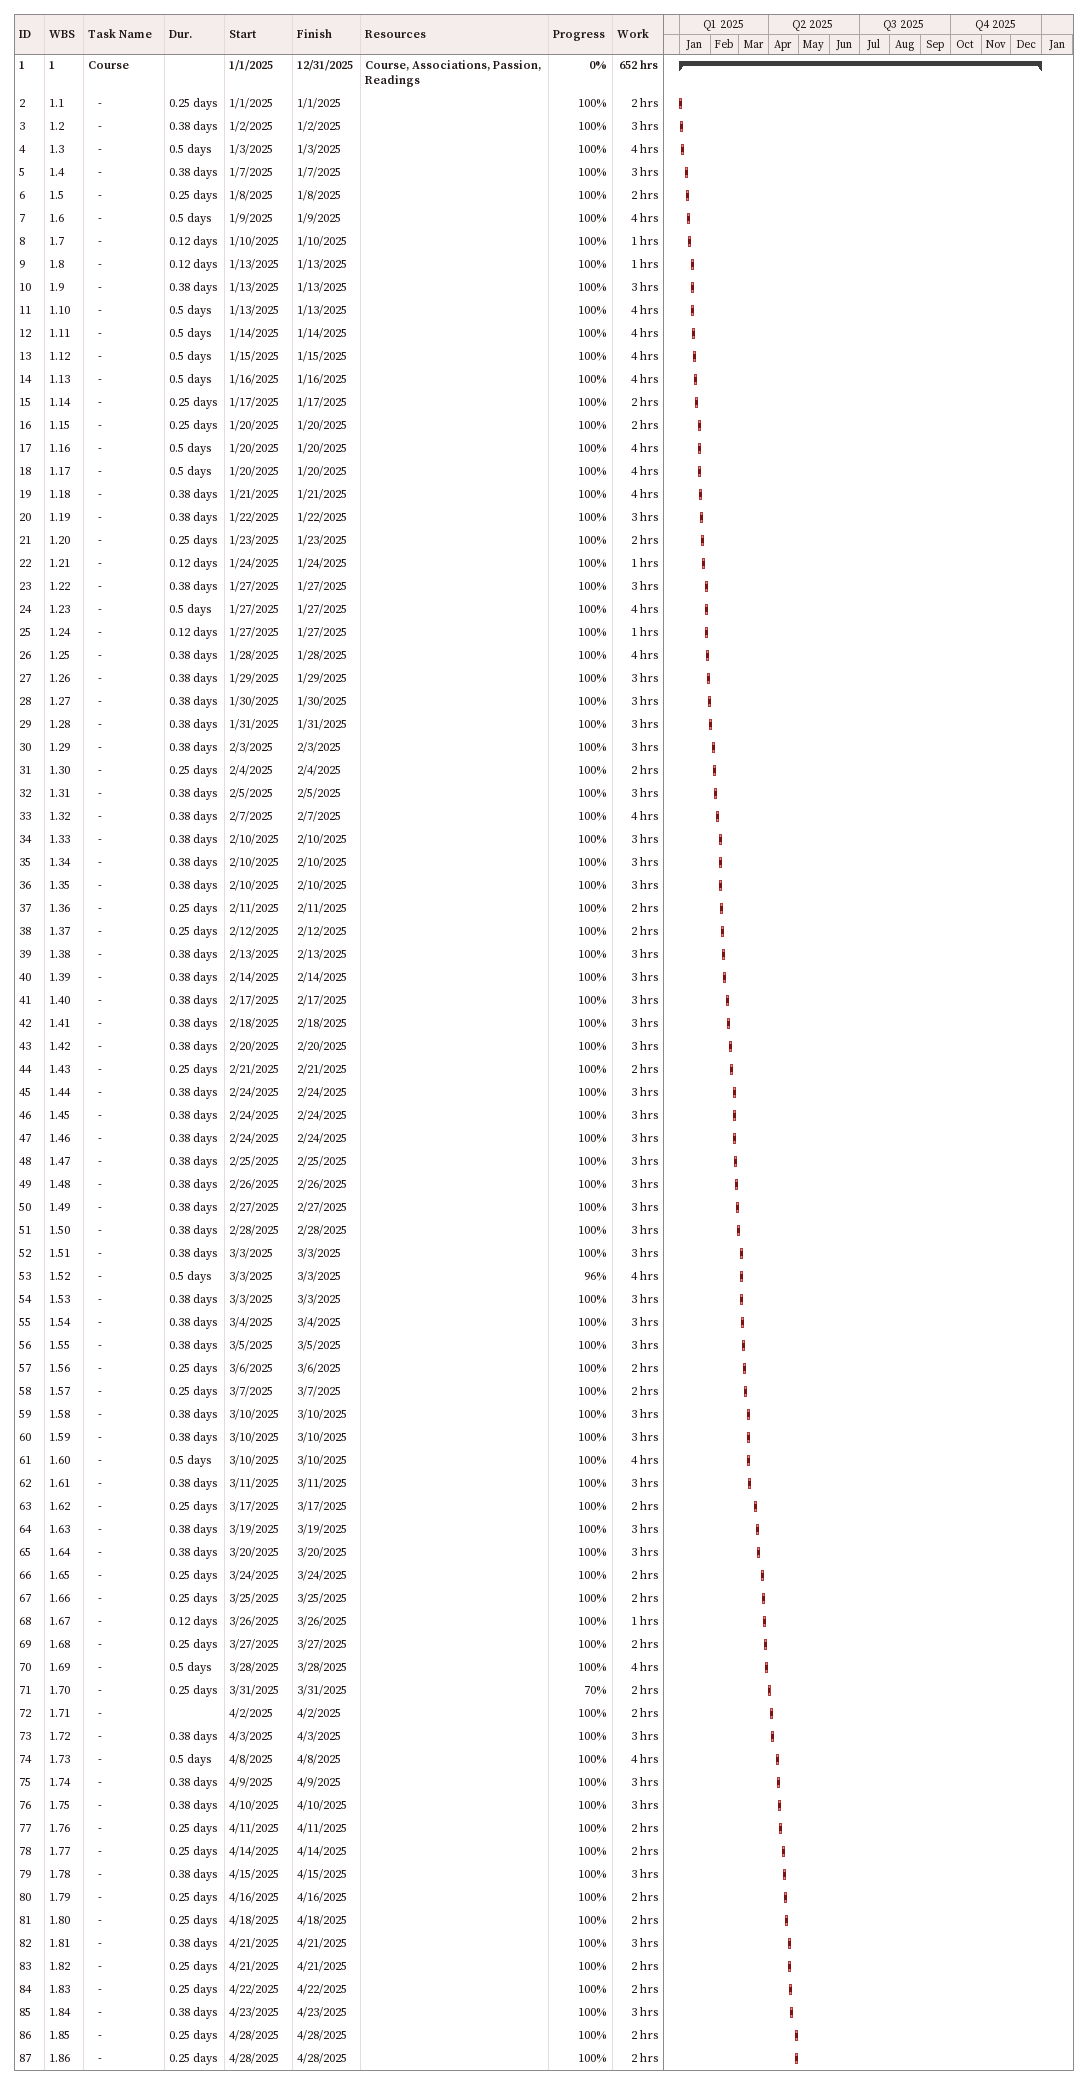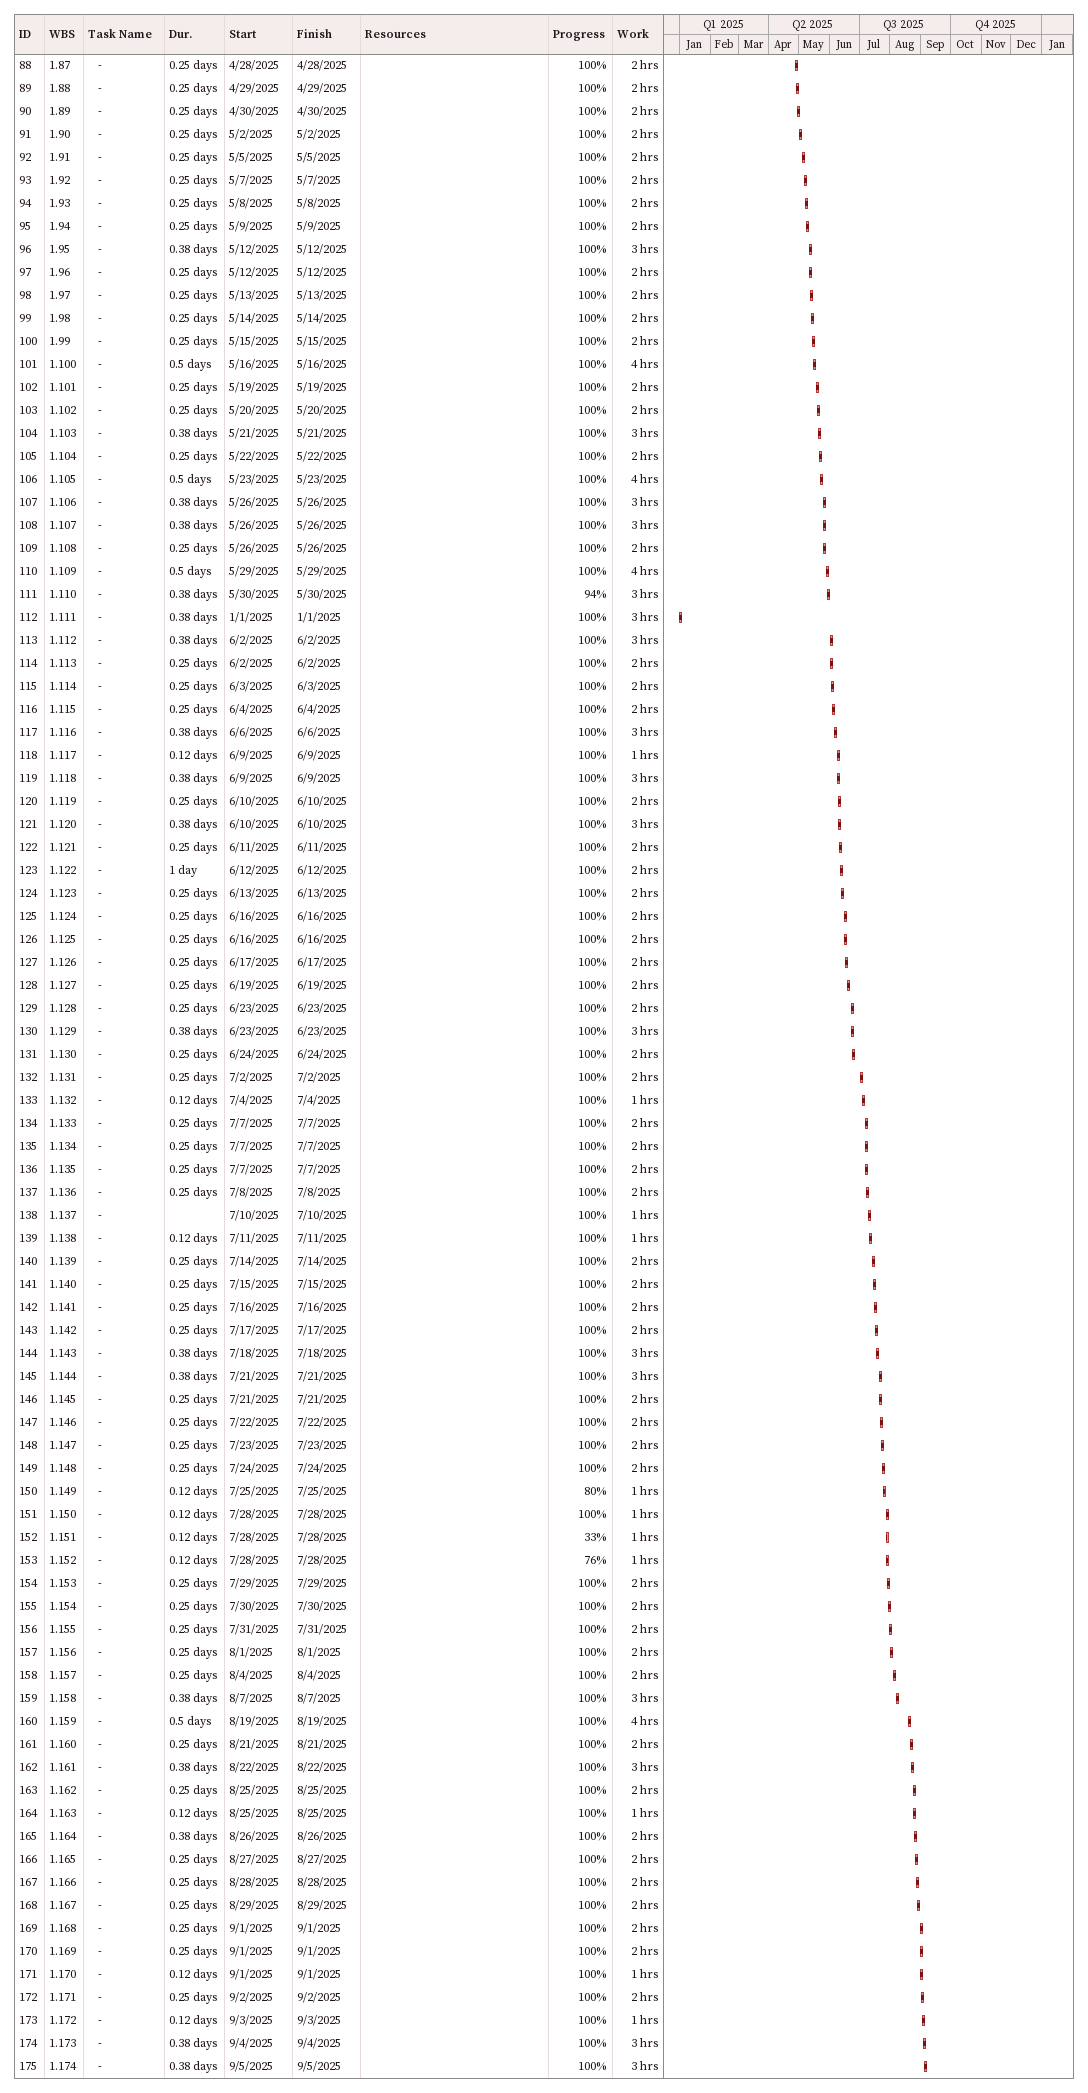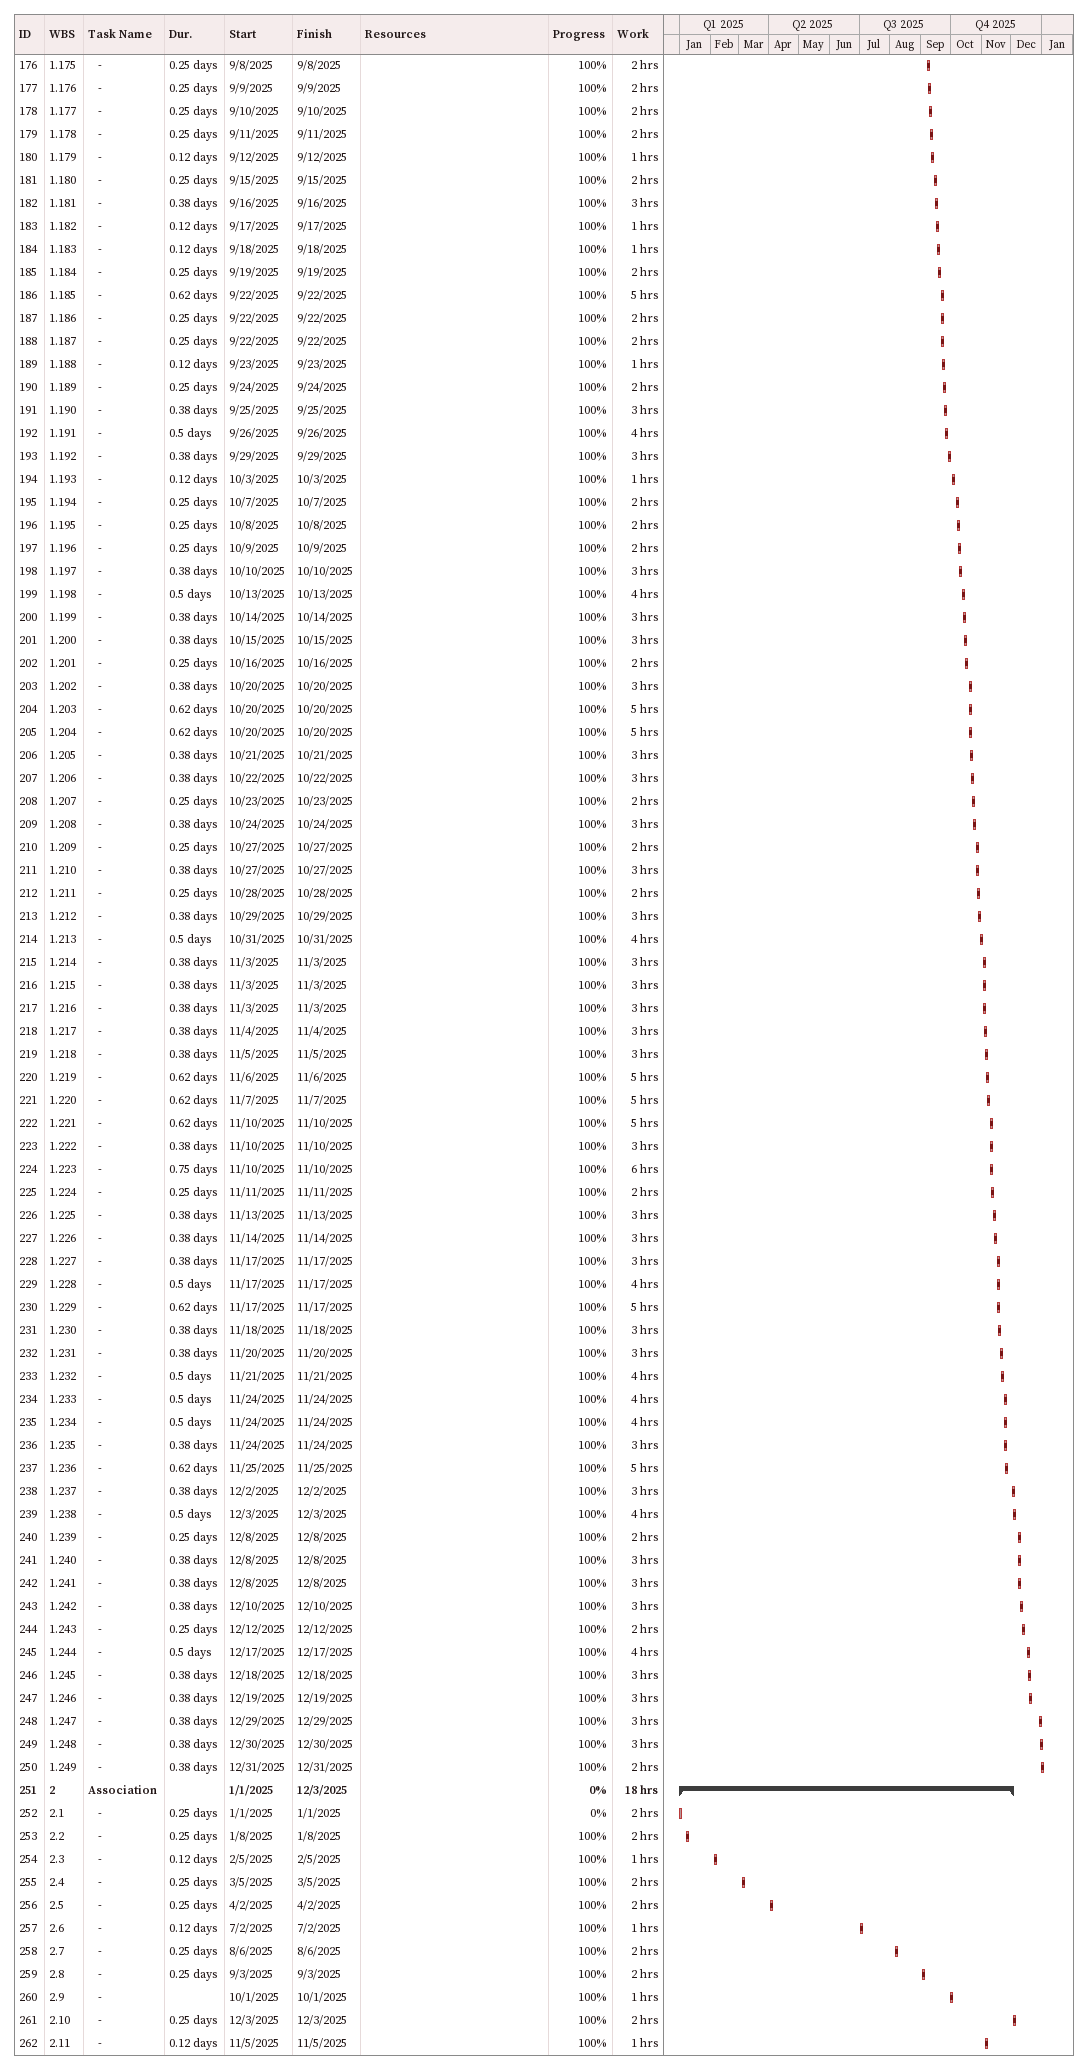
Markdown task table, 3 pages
| ID | WBS | Task | Duration | Start | Finish | Resources | % complete | Work (h) |
|---|---|---|---|---|---|---|---|---|
| 1 | 1 | **Course** |  | 2025-01-01 | 2025-12-31 | Course, Associations, Passion, Readings | 0 | 652 |
| 2 | 1.1 | - | 0.25d | 2025-01-01 | 2025-01-01 |  | 100 | 2 |
| 3 | 1.2 | - | 0.38d | 2025-01-02 | 2025-01-02 |  | 100 | 3 |
| 4 | 1.3 | - | 0.5d | 2025-01-03 | 2025-01-03 |  | 100 | 4 |
| 5 | 1.4 | - | 0.38d | 2025-01-07 | 2025-01-07 |  | 100 | 3 |
| 6 | 1.5 | - | 0.25d | 2025-01-08 | 2025-01-08 |  | 100 | 2 |
| 7 | 1.6 | - | 0.5d | 2025-01-09 | 2025-01-09 |  | 100 | 4 |
| 8 | 1.7 | - | 0.12d | 2025-01-10 | 2025-01-10 |  | 100 | 1 |
| 9 | 1.8 | - | 0.12d | 2025-01-13 | 2025-01-13 |  | 100 | 1 |
| 10 | 1.9 | - | 0.38d | 2025-01-13 | 2025-01-13 |  | 100 | 3 |
| 11 | 1.10 | - | 0.5d | 2025-01-13 | 2025-01-13 |  | 100 | 4 |
| 12 | 1.11 | - | 0.5d | 2025-01-14 | 2025-01-14 |  | 100 | 4 |
| 13 | 1.12 | - | 0.5d | 2025-01-15 | 2025-01-15 |  | 100 | 4 |
| 14 | 1.13 | - | 0.5d | 2025-01-16 | 2025-01-16 |  | 100 | 4 |
| 15 | 1.14 | - | 0.25d | 2025-01-17 | 2025-01-17 |  | 100 | 2 |
| 16 | 1.15 | - | 0.25d | 2025-01-20 | 2025-01-20 |  | 100 | 2 |
| 17 | 1.16 | - | 0.5d | 2025-01-20 | 2025-01-20 |  | 100 | 4 |
| 18 | 1.17 | - | 0.5d | 2025-01-20 | 2025-01-20 |  | 100 | 4 |
| 19 | 1.18 | - | 0.38d | 2025-01-21 | 2025-01-21 |  | 100 | 4 |
| 20 | 1.19 | - | 0.38d | 2025-01-22 | 2025-01-22 |  | 100 | 3 |
| 21 | 1.20 | - | 0.25d | 2025-01-23 | 2025-01-23 |  | 100 | 2 |
| 22 | 1.21 | - | 0.12d | 2025-01-24 | 2025-01-24 |  | 100 | 1 |
| 23 | 1.22 | - | 0.38d | 2025-01-27 | 2025-01-27 |  | 100 | 3 |
| 24 | 1.23 | - | 0.5d | 2025-01-27 | 2025-01-27 |  | 100 | 4 |
| 25 | 1.24 | - | 0.12d | 2025-01-27 | 2025-01-27 |  | 100 | 1 |
| 26 | 1.25 | - | 0.38d | 2025-01-28 | 2025-01-28 |  | 100 | 4 |
| 27 | 1.26 | - | 0.38d | 2025-01-29 | 2025-01-29 |  | 100 | 3 |
| 28 | 1.27 | - | 0.38d | 2025-01-30 | 2025-01-30 |  | 100 | 3 |
| 29 | 1.28 | - | 0.38d | 2025-01-31 | 2025-01-31 |  | 100 | 3 |
| 30 | 1.29 | - | 0.38d | 2025-02-03 | 2025-02-03 |  | 100 | 3 |
| 31 | 1.30 | - | 0.25d | 2025-02-04 | 2025-02-04 |  | 100 | 2 |
| 32 | 1.31 | - | 0.38d | 2025-02-05 | 2025-02-05 |  | 100 | 3 |
| 33 | 1.32 | - | 0.38d | 2025-02-07 | 2025-02-07 |  | 100 | 4 |
| 34 | 1.33 | - | 0.38d | 2025-02-10 | 2025-02-10 |  | 100 | 3 |
| 35 | 1.34 | - | 0.38d | 2025-02-10 | 2025-02-10 |  | 100 | 3 |
| 36 | 1.35 | - | 0.38d | 2025-02-10 | 2025-02-10 |  | 100 | 3 |
| 37 | 1.36 | - | 0.25d | 2025-02-11 | 2025-02-11 |  | 100 | 2 |
| 38 | 1.37 | - | 0.25d | 2025-02-12 | 2025-02-12 |  | 100 | 2 |
| 39 | 1.38 | - | 0.38d | 2025-02-13 | 2025-02-13 |  | 100 | 3 |
| 40 | 1.39 | - | 0.38d | 2025-02-14 | 2025-02-14 |  | 100 | 3 |
| 41 | 1.40 | - | 0.38d | 2025-02-17 | 2025-02-17 |  | 100 | 3 |
| 42 | 1.41 | - | 0.38d | 2025-02-18 | 2025-02-18 |  | 100 | 3 |
| 43 | 1.42 | - | 0.38d | 2025-02-20 | 2025-02-20 |  | 100 | 3 |
| 44 | 1.43 | - | 0.25d | 2025-02-21 | 2025-02-21 |  | 100 | 2 |
| 45 | 1.44 | - | 0.38d | 2025-02-24 | 2025-02-24 |  | 100 | 3 |
| 46 | 1.45 | - | 0.38d | 2025-02-24 | 2025-02-24 |  | 100 | 3 |
| 47 | 1.46 | - | 0.38d | 2025-02-24 | 2025-02-24 |  | 100 | 3 |
| 48 | 1.47 | - | 0.38d | 2025-02-25 | 2025-02-25 |  | 100 | 3 |
| 49 | 1.48 | - | 0.38d | 2025-02-26 | 2025-02-26 |  | 100 | 3 |
| 50 | 1.49 | - | 0.38d | 2025-02-27 | 2025-02-27 |  | 100 | 3 |
| 51 | 1.50 | - | 0.38d | 2025-02-28 | 2025-02-28 |  | 100 | 3 |
| 52 | 1.51 | - | 0.38d | 2025-03-03 | 2025-03-03 |  | 100 | 3 |
| 53 | 1.52 | - | 0.5d | 2025-03-03 | 2025-03-03 |  | 96 | 4 |
| 54 | 1.53 | - | 0.38d | 2025-03-03 | 2025-03-03 |  | 100 | 3 |
| 55 | 1.54 | - | 0.38d | 2025-03-04 | 2025-03-04 |  | 100 | 3 |
| 56 | 1.55 | - | 0.38d | 2025-03-05 | 2025-03-05 |  | 100 | 3 |
| 57 | 1.56 | - | 0.25d | 2025-03-06 | 2025-03-06 |  | 100 | 2 |
| 58 | 1.57 | - | 0.25d | 2025-03-07 | 2025-03-07 |  | 100 | 2 |
| 59 | 1.58 | - | 0.38d | 2025-03-10 | 2025-03-10 |  | 100 | 3 |
| 60 | 1.59 | - | 0.38d | 2025-03-10 | 2025-03-10 |  | 100 | 3 |
| 61 | 1.60 | - | 0.5d | 2025-03-10 | 2025-03-10 |  | 100 | 4 |
| 62 | 1.61 | - | 0.38d | 2025-03-11 | 2025-03-11 |  | 100 | 3 |
| 63 | 1.62 | - | 0.25d | 2025-03-17 | 2025-03-17 |  | 100 | 2 |
| 64 | 1.63 | - | 0.38d | 2025-03-19 | 2025-03-19 |  | 100 | 3 |
| 65 | 1.64 | - | 0.38d | 2025-03-20 | 2025-03-20 |  | 100 | 3 |
| 66 | 1.65 | - | 0.25d | 2025-03-24 | 2025-03-24 |  | 100 | 2 |
| 67 | 1.66 | - | 0.25d | 2025-03-25 | 2025-03-25 |  | 100 | 2 |
| 68 | 1.67 | - | 0.12d | 2025-03-26 | 2025-03-26 |  | 100 | 1 |
| 69 | 1.68 | - | 0.25d | 2025-03-27 | 2025-03-27 |  | 100 | 2 |
| 70 | 1.69 | - | 0.5d | 2025-03-28 | 2025-03-28 |  | 100 | 4 |
| 71 | 1.70 | - | 0.25d | 2025-03-31 | 2025-03-31 |  | 70 | 2 |
| 72 | 1.71 | - |  | 2025-04-02 | 2025-04-02 |  | 100 | 2 |
| 73 | 1.72 | - | 0.38d | 2025-04-03 | 2025-04-03 |  | 100 | 3 |
| 74 | 1.73 | - | 0.5d | 2025-04-08 | 2025-04-08 |  | 100 | 4 |
| 75 | 1.74 | - | 0.38d | 2025-04-09 | 2025-04-09 |  | 100 | 3 |
| 76 | 1.75 | - | 0.38d | 2025-04-10 | 2025-04-10 |  | 100 | 3 |
| 77 | 1.76 | - | 0.25d | 2025-04-11 | 2025-04-11 |  | 100 | 2 |
| 78 | 1.77 | - | 0.25d | 2025-04-14 | 2025-04-14 |  | 100 | 2 |
| 79 | 1.78 | - | 0.38d | 2025-04-15 | 2025-04-15 |  | 100 | 3 |
| 80 | 1.79 | - | 0.25d | 2025-04-16 | 2025-04-16 |  | 100 | 2 |
| 81 | 1.80 | - | 0.25d | 2025-04-18 | 2025-04-18 |  | 100 | 2 |
| 82 | 1.81 | - | 0.38d | 2025-04-21 | 2025-04-21 |  | 100 | 3 |
| 83 | 1.82 | - | 0.25d | 2025-04-21 | 2025-04-21 |  | 100 | 2 |
| 84 | 1.83 | - | 0.25d | 2025-04-22 | 2025-04-22 |  | 100 | 2 |
| 85 | 1.84 | - | 0.38d | 2025-04-23 | 2025-04-23 |  | 100 | 3 |
| 86 | 1.85 | - | 0.25d | 2025-04-28 | 2025-04-28 |  | 100 | 2 |
| 87 | 1.86 | - | 0.25d | 2025-04-28 | 2025-04-28 |  | 100 | 2 |
| 88 | 1.87 | - | 0.25d | 2025-04-28 | 2025-04-28 |  | 100 | 2 |
| 89 | 1.88 | - | 0.25d | 2025-04-29 | 2025-04-29 |  | 100 | 2 |
| 90 | 1.89 | - | 0.25d | 2025-04-30 | 2025-04-30 |  | 100 | 2 |
| 91 | 1.90 | - | 0.25d | 2025-05-02 | 2025-05-02 |  | 100 | 2 |
| 92 | 1.91 | - | 0.25d | 2025-05-05 | 2025-05-05 |  | 100 | 2 |
| 93 | 1.92 | - | 0.25d | 2025-05-07 | 2025-05-07 |  | 100 | 2 |
| 94 | 1.93 | - | 0.25d | 2025-05-08 | 2025-05-08 |  | 100 | 2 |
| 95 | 1.94 | - | 0.25d | 2025-05-09 | 2025-05-09 |  | 100 | 2 |
| 96 | 1.95 | - | 0.38d | 2025-05-12 | 2025-05-12 |  | 100 | 3 |
| 97 | 1.96 | - | 0.25d | 2025-05-12 | 2025-05-12 |  | 100 | 2 |
| 98 | 1.97 | - | 0.25d | 2025-05-13 | 2025-05-13 |  | 100 | 2 |
| 99 | 1.98 | - | 0.25d | 2025-05-14 | 2025-05-14 |  | 100 | 2 |
| 100 | 1.99 | - | 0.25d | 2025-05-15 | 2025-05-15 |  | 100 | 2 |
| 101 | 1.100 | - | 0.5d | 2025-05-16 | 2025-05-16 |  | 100 | 4 |
| 102 | 1.101 | - | 0.25d | 2025-05-19 | 2025-05-19 |  | 100 | 2 |
| 103 | 1.102 | - | 0.25d | 2025-05-20 | 2025-05-20 |  | 100 | 2 |
| 104 | 1.103 | - | 0.38d | 2025-05-21 | 2025-05-21 |  | 100 | 3 |
| 105 | 1.104 | - | 0.25d | 2025-05-22 | 2025-05-22 |  | 100 | 2 |
| 106 | 1.105 | - | 0.5d | 2025-05-23 | 2025-05-23 |  | 100 | 4 |
| 107 | 1.106 | - | 0.38d | 2025-05-26 | 2025-05-26 |  | 100 | 3 |
| 108 | 1.107 | - | 0.38d | 2025-05-26 | 2025-05-26 |  | 100 | 3 |
| 109 | 1.108 | - | 0.25d | 2025-05-26 | 2025-05-26 |  | 100 | 2 |
| 110 | 1.109 | - | 0.5d | 2025-05-29 | 2025-05-29 |  | 100 | 4 |
| 111 | 1.110 | - | 0.38d | 2025-05-30 | 2025-05-30 |  | 94 | 3 |
| 112 | 1.111 | - | 0.38d | 2025-01-01 | 2025-01-01 |  | 100 | 3 |
| 113 | 1.112 | - | 0.38d | 2025-06-02 | 2025-06-02 |  | 100 | 3 |
| 114 | 1.113 | - | 0.25d | 2025-06-02 | 2025-06-02 |  | 100 | 2 |
| 115 | 1.114 | - | 0.25d | 2025-06-03 | 2025-06-03 |  | 100 | 2 |
| 116 | 1.115 | - | 0.25d | 2025-06-04 | 2025-06-04 |  | 100 | 2 |
| 117 | 1.116 | - | 0.38d | 2025-06-06 | 2025-06-06 |  | 100 | 3 |
| 118 | 1.117 | - | 0.12d | 2025-06-09 | 2025-06-09 |  | 100 | 1 |
| 119 | 1.118 | - | 0.38d | 2025-06-09 | 2025-06-09 |  | 100 | 3 |
| 120 | 1.119 | - | 0.25d | 2025-06-10 | 2025-06-10 |  | 100 | 2 |
| 121 | 1.120 | - | 0.38d | 2025-06-10 | 2025-06-10 |  | 100 | 3 |
| 122 | 1.121 | - | 0.25d | 2025-06-11 | 2025-06-11 |  | 100 | 2 |
| 123 | 1.122 | - | 1d | 2025-06-12 | 2025-06-12 |  | 100 | 2 |
| 124 | 1.123 | - | 0.25d | 2025-06-13 | 2025-06-13 |  | 100 | 2 |
| 125 | 1.124 | - | 0.25d | 2025-06-16 | 2025-06-16 |  | 100 | 2 |
| 126 | 1.125 | - | 0.25d | 2025-06-16 | 2025-06-16 |  | 100 | 2 |
| 127 | 1.126 | - | 0.25d | 2025-06-17 | 2025-06-17 |  | 100 | 2 |
| 128 | 1.127 | - | 0.25d | 2025-06-19 | 2025-06-19 |  | 100 | 2 |
| 129 | 1.128 | - | 0.25d | 2025-06-23 | 2025-06-23 |  | 100 | 2 |
| 130 | 1.129 | - | 0.38d | 2025-06-23 | 2025-06-23 |  | 100 | 3 |
| 131 | 1.130 | - | 0.25d | 2025-06-24 | 2025-06-24 |  | 100 | 2 |
| 132 | 1.131 | - | 0.25d | 2025-07-02 | 2025-07-02 |  | 100 | 2 |
| 133 | 1.132 | - | 0.12d | 2025-07-04 | 2025-07-04 |  | 100 | 1 |
| 134 | 1.133 | - | 0.25d | 2025-07-07 | 2025-07-07 |  | 100 | 2 |
| 135 | 1.134 | - | 0.25d | 2025-07-07 | 2025-07-07 |  | 100 | 2 |
| 136 | 1.135 | - | 0.25d | 2025-07-07 | 2025-07-07 |  | 100 | 2 |
| 137 | 1.136 | - | 0.25d | 2025-07-08 | 2025-07-08 |  | 100 | 2 |
| 138 | 1.137 | - |  | 2025-07-10 | 2025-07-10 |  | 100 | 1 |
| 139 | 1.138 | - | 0.12d | 2025-07-11 | 2025-07-11 |  | 100 | 1 |
| 140 | 1.139 | - | 0.25d | 2025-07-14 | 2025-07-14 |  | 100 | 2 |
| 141 | 1.140 | - | 0.25d | 2025-07-15 | 2025-07-15 |  | 100 | 2 |
| 142 | 1.141 | - | 0.25d | 2025-07-16 | 2025-07-16 |  | 100 | 2 |
| 143 | 1.142 | - | 0.25d | 2025-07-17 | 2025-07-17 |  | 100 | 2 |
| 144 | 1.143 | - | 0.38d | 2025-07-18 | 2025-07-18 |  | 100 | 3 |
| 145 | 1.144 | - | 0.38d | 2025-07-21 | 2025-07-21 |  | 100 | 3 |
| 146 | 1.145 | - | 0.25d | 2025-07-21 | 2025-07-21 |  | 100 | 2 |
| 147 | 1.146 | - | 0.25d | 2025-07-22 | 2025-07-22 |  | 100 | 2 |
| 148 | 1.147 | - | 0.25d | 2025-07-23 | 2025-07-23 |  | 100 | 2 |
| 149 | 1.148 | - | 0.25d | 2025-07-24 | 2025-07-24 |  | 100 | 2 |
| 150 | 1.149 | - | 0.12d | 2025-07-25 | 2025-07-25 |  | 80 | 1 |
| 151 | 1.150 | - | 0.12d | 2025-07-28 | 2025-07-28 |  | 100 | 1 |
| 152 | 1.151 | - | 0.12d | 2025-07-28 | 2025-07-28 |  | 33 | 1 |
| 153 | 1.152 | - | 0.12d | 2025-07-28 | 2025-07-28 |  | 76 | 1 |
| 154 | 1.153 | - | 0.25d | 2025-07-29 | 2025-07-29 |  | 100 | 2 |
| 155 | 1.154 | - | 0.25d | 2025-07-30 | 2025-07-30 |  | 100 | 2 |
| 156 | 1.155 | - | 0.25d | 2025-07-31 | 2025-07-31 |  | 100 | 2 |
| 157 | 1.156 | - | 0.25d | 2025-08-01 | 2025-08-01 |  | 100 | 2 |
| 158 | 1.157 | - | 0.25d | 2025-08-04 | 2025-08-04 |  | 100 | 2 |
| 159 | 1.158 | - | 0.38d | 2025-08-07 | 2025-08-07 |  | 100 | 3 |
| 160 | 1.159 | - | 0.5d | 2025-08-19 | 2025-08-19 |  | 100 | 4 |
| 161 | 1.160 | - | 0.25d | 2025-08-21 | 2025-08-21 |  | 100 | 2 |
| 162 | 1.161 | - | 0.38d | 2025-08-22 | 2025-08-22 |  | 100 | 3 |
| 163 | 1.162 | - | 0.25d | 2025-08-25 | 2025-08-25 |  | 100 | 2 |
| 164 | 1.163 | - | 0.12d | 2025-08-25 | 2025-08-25 |  | 100 | 1 |
| 165 | 1.164 | - | 0.38d | 2025-08-26 | 2025-08-26 |  | 100 | 2 |
| 166 | 1.165 | - | 0.25d | 2025-08-27 | 2025-08-27 |  | 100 | 2 |
| 167 | 1.166 | - | 0.25d | 2025-08-28 | 2025-08-28 |  | 100 | 2 |
| 168 | 1.167 | - | 0.25d | 2025-08-29 | 2025-08-29 |  | 100 | 2 |
| 169 | 1.168 | - | 0.25d | 2025-09-01 | 2025-09-01 |  | 100 | 2 |
| 170 | 1.169 | - | 0.25d | 2025-09-01 | 2025-09-01 |  | 100 | 2 |
| 171 | 1.170 | - | 0.12d | 2025-09-01 | 2025-09-01 |  | 100 | 1 |
| 172 | 1.171 | - | 0.25d | 2025-09-02 | 2025-09-02 |  | 100 | 2 |
| 173 | 1.172 | - | 0.12d | 2025-09-03 | 2025-09-03 |  | 100 | 1 |
| 174 | 1.173 | - | 0.38d | 2025-09-04 | 2025-09-04 |  | 100 | 3 |
| 175 | 1.174 | - | 0.38d | 2025-09-05 | 2025-09-05 |  | 100 | 3 |
| 176 | 1.175 | - | 0.25d | 2025-09-08 | 2025-09-08 |  | 100 | 2 |
| 177 | 1.176 | - | 0.25d | 2025-09-09 | 2025-09-09 |  | 100 | 2 |
| 178 | 1.177 | - | 0.25d | 2025-09-10 | 2025-09-10 |  | 100 | 2 |
| 179 | 1.178 | - | 0.25d | 2025-09-11 | 2025-09-11 |  | 100 | 2 |
| 180 | 1.179 | - | 0.12d | 2025-09-12 | 2025-09-12 |  | 100 | 1 |
| 181 | 1.180 | - | 0.25d | 2025-09-15 | 2025-09-15 |  | 100 | 2 |
| 182 | 1.181 | - | 0.38d | 2025-09-16 | 2025-09-16 |  | 100 | 3 |
| 183 | 1.182 | - | 0.12d | 2025-09-17 | 2025-09-17 |  | 100 | 1 |
| 184 | 1.183 | - | 0.12d | 2025-09-18 | 2025-09-18 |  | 100 | 1 |
| 185 | 1.184 | - | 0.25d | 2025-09-19 | 2025-09-19 |  | 100 | 2 |
| 186 | 1.185 | - | 0.62d | 2025-09-22 | 2025-09-22 |  | 100 | 5 |
| 187 | 1.186 | - | 0.25d | 2025-09-22 | 2025-09-22 |  | 100 | 2 |
| 188 | 1.187 | - | 0.25d | 2025-09-22 | 2025-09-22 |  | 100 | 2 |
| 189 | 1.188 | - | 0.12d | 2025-09-23 | 2025-09-23 |  | 100 | 1 |
| 190 | 1.189 | - | 0.25d | 2025-09-24 | 2025-09-24 |  | 100 | 2 |
| 191 | 1.190 | - | 0.38d | 2025-09-25 | 2025-09-25 |  | 100 | 3 |
| 192 | 1.191 | - | 0.5d | 2025-09-26 | 2025-09-26 |  | 100 | 4 |
| 193 | 1.192 | - | 0.38d | 2025-09-29 | 2025-09-29 |  | 100 | 3 |
| 194 | 1.193 | - | 0.12d | 2025-10-03 | 2025-10-03 |  | 100 | 1 |
| 195 | 1.194 | - | 0.25d | 2025-10-07 | 2025-10-07 |  | 100 | 2 |
| 196 | 1.195 | - | 0.25d | 2025-10-08 | 2025-10-08 |  | 100 | 2 |
| 197 | 1.196 | - | 0.25d | 2025-10-09 | 2025-10-09 |  | 100 | 2 |
| 198 | 1.197 | - | 0.38d | 2025-10-10 | 2025-10-10 |  | 100 | 3 |
| 199 | 1.198 | - | 0.5d | 2025-10-13 | 2025-10-13 |  | 100 | 4 |
| 200 | 1.199 | - | 0.38d | 2025-10-14 | 2025-10-14 |  | 100 | 3 |
| 201 | 1.200 | - | 0.38d | 2025-10-15 | 2025-10-15 |  | 100 | 3 |
| 202 | 1.201 | - | 0.25d | 2025-10-16 | 2025-10-16 |  | 100 | 2 |
| 203 | 1.202 | - | 0.38d | 2025-10-20 | 2025-10-20 |  | 100 | 3 |
| 204 | 1.203 | - | 0.62d | 2025-10-20 | 2025-10-20 |  | 100 | 5 |
| 205 | 1.204 | - | 0.62d | 2025-10-20 | 2025-10-20 |  | 100 | 5 |
| 206 | 1.205 | - | 0.38d | 2025-10-21 | 2025-10-21 |  | 100 | 3 |
| 207 | 1.206 | - | 0.38d | 2025-10-22 | 2025-10-22 |  | 100 | 3 |
| 208 | 1.207 | - | 0.25d | 2025-10-23 | 2025-10-23 |  | 100 | 2 |
| 209 | 1.208 | - | 0.38d | 2025-10-24 | 2025-10-24 |  | 100 | 3 |
| 210 | 1.209 | - | 0.25d | 2025-10-27 | 2025-10-27 |  | 100 | 2 |
| 211 | 1.210 | - | 0.38d | 2025-10-27 | 2025-10-27 |  | 100 | 3 |
| 212 | 1.211 | - | 0.25d | 2025-10-28 | 2025-10-28 |  | 100 | 2 |
| 213 | 1.212 | - | 0.38d | 2025-10-29 | 2025-10-29 |  | 100 | 3 |
| 214 | 1.213 | - | 0.5d | 2025-10-31 | 2025-10-31 |  | 100 | 4 |
| 215 | 1.214 | - | 0.38d | 2025-11-03 | 2025-11-03 |  | 100 | 3 |
| 216 | 1.215 | - | 0.38d | 2025-11-03 | 2025-11-03 |  | 100 | 3 |
| 217 | 1.216 | - | 0.38d | 2025-11-03 | 2025-11-03 |  | 100 | 3 |
| 218 | 1.217 | - | 0.38d | 2025-11-04 | 2025-11-04 |  | 100 | 3 |
| 219 | 1.218 | - | 0.38d | 2025-11-05 | 2025-11-05 |  | 100 | 3 |
| 220 | 1.219 | - | 0.62d | 2025-11-06 | 2025-11-06 |  | 100 | 5 |
| 221 | 1.220 | - | 0.62d | 2025-11-07 | 2025-11-07 |  | 100 | 5 |
| 222 | 1.221 | - | 0.62d | 2025-11-10 | 2025-11-10 |  | 100 | 5 |
| 223 | 1.222 | - | 0.38d | 2025-11-10 | 2025-11-10 |  | 100 | 3 |
| 224 | 1.223 | - | 0.75d | 2025-11-10 | 2025-11-10 |  | 100 | 6 |
| 225 | 1.224 | - | 0.25d | 2025-11-11 | 2025-11-11 |  | 100 | 2 |
| 226 | 1.225 | - | 0.38d | 2025-11-13 | 2025-11-13 |  | 100 | 3 |
| 227 | 1.226 | - | 0.38d | 2025-11-14 | 2025-11-14 |  | 100 | 3 |
| 228 | 1.227 | - | 0.38d | 2025-11-17 | 2025-11-17 |  | 100 | 3 |
| 229 | 1.228 | - | 0.5d | 2025-11-17 | 2025-11-17 |  | 100 | 4 |
| 230 | 1.229 | - | 0.62d | 2025-11-17 | 2025-11-17 |  | 100 | 5 |
| 231 | 1.230 | - | 0.38d | 2025-11-18 | 2025-11-18 |  | 100 | 3 |
| 232 | 1.231 | - | 0.38d | 2025-11-20 | 2025-11-20 |  | 100 | 3 |
| 233 | 1.232 | - | 0.5d | 2025-11-21 | 2025-11-21 |  | 100 | 4 |
| 234 | 1.233 | - | 0.5d | 2025-11-24 | 2025-11-24 |  | 100 | 4 |
| 235 | 1.234 | - | 0.5d | 2025-11-24 | 2025-11-24 |  | 100 | 4 |
| 236 | 1.235 | - | 0.38d | 2025-11-24 | 2025-11-24 |  | 100 | 3 |
| 237 | 1.236 | - | 0.62d | 2025-11-25 | 2025-11-25 |  | 100 | 5 |
| 238 | 1.237 | - | 0.38d | 2025-12-02 | 2025-12-02 |  | 100 | 3 |
| 239 | 1.238 | - | 0.5d | 2025-12-03 | 2025-12-03 |  | 100 | 4 |
| 240 | 1.239 | - | 0.25d | 2025-12-08 | 2025-12-08 |  | 100 | 2 |
| 241 | 1.240 | - | 0.38d | 2025-12-08 | 2025-12-08 |  | 100 | 3 |
| 242 | 1.241 | - | 0.38d | 2025-12-08 | 2025-12-08 |  | 100 | 3 |
| 243 | 1.242 | - | 0.38d | 2025-12-10 | 2025-12-10 |  | 100 | 3 |
| 244 | 1.243 | - | 0.25d | 2025-12-12 | 2025-12-12 |  | 100 | 2 |
| 245 | 1.244 | - | 0.5d | 2025-12-17 | 2025-12-17 |  | 100 | 4 |
| 246 | 1.245 | - | 0.38d | 2025-12-18 | 2025-12-18 |  | 100 | 3 |
| 247 | 1.246 | - | 0.38d | 2025-12-19 | 2025-12-19 |  | 100 | 3 |
| 248 | 1.247 | - | 0.38d | 2025-12-29 | 2025-12-29 |  | 100 | 3 |
| 249 | 1.248 | - | 0.38d | 2025-12-30 | 2025-12-30 |  | 100 | 3 |
| 250 | 1.249 | - | 0.38d | 2025-12-31 | 2025-12-31 |  | 100 | 2 |
| 251 | 2 | **Association** |  | 2025-01-01 | 2025-12-03 |  | 0 | 18 |
| 252 | 2.1 | - | 0.25d | 2025-01-01 | 2025-01-01 |  | 0 | 2 |
| 253 | 2.2 | - | 0.25d | 2025-01-08 | 2025-01-08 |  | 100 | 2 |
| 254 | 2.3 | - | 0.12d | 2025-02-05 | 2025-02-05 |  | 100 | 1 |
| 255 | 2.4 | - | 0.25d | 2025-03-05 | 2025-03-05 |  | 100 | 2 |
| 256 | 2.5 | - | 0.25d | 2025-04-02 | 2025-04-02 |  | 100 | 2 |
| 257 | 2.6 | - | 0.12d | 2025-07-02 | 2025-07-02 |  | 100 | 1 |
| 258 | 2.7 | - | 0.25d | 2025-08-06 | 2025-08-06 |  | 100 | 2 |
| 259 | 2.8 | - | 0.25d | 2025-09-03 | 2025-09-03 |  | 100 | 2 |
| 260 | 2.9 | - |  | 2025-10-01 | 2025-10-01 |  | 100 | 1 |
| 261 | 2.10 | - | 0.25d | 2025-12-03 | 2025-12-03 |  | 100 | 2 |
| 262 | 2.11 | - | 0.12d | 2025-11-05 | 2025-11-05 |  | 100 | 1 |
